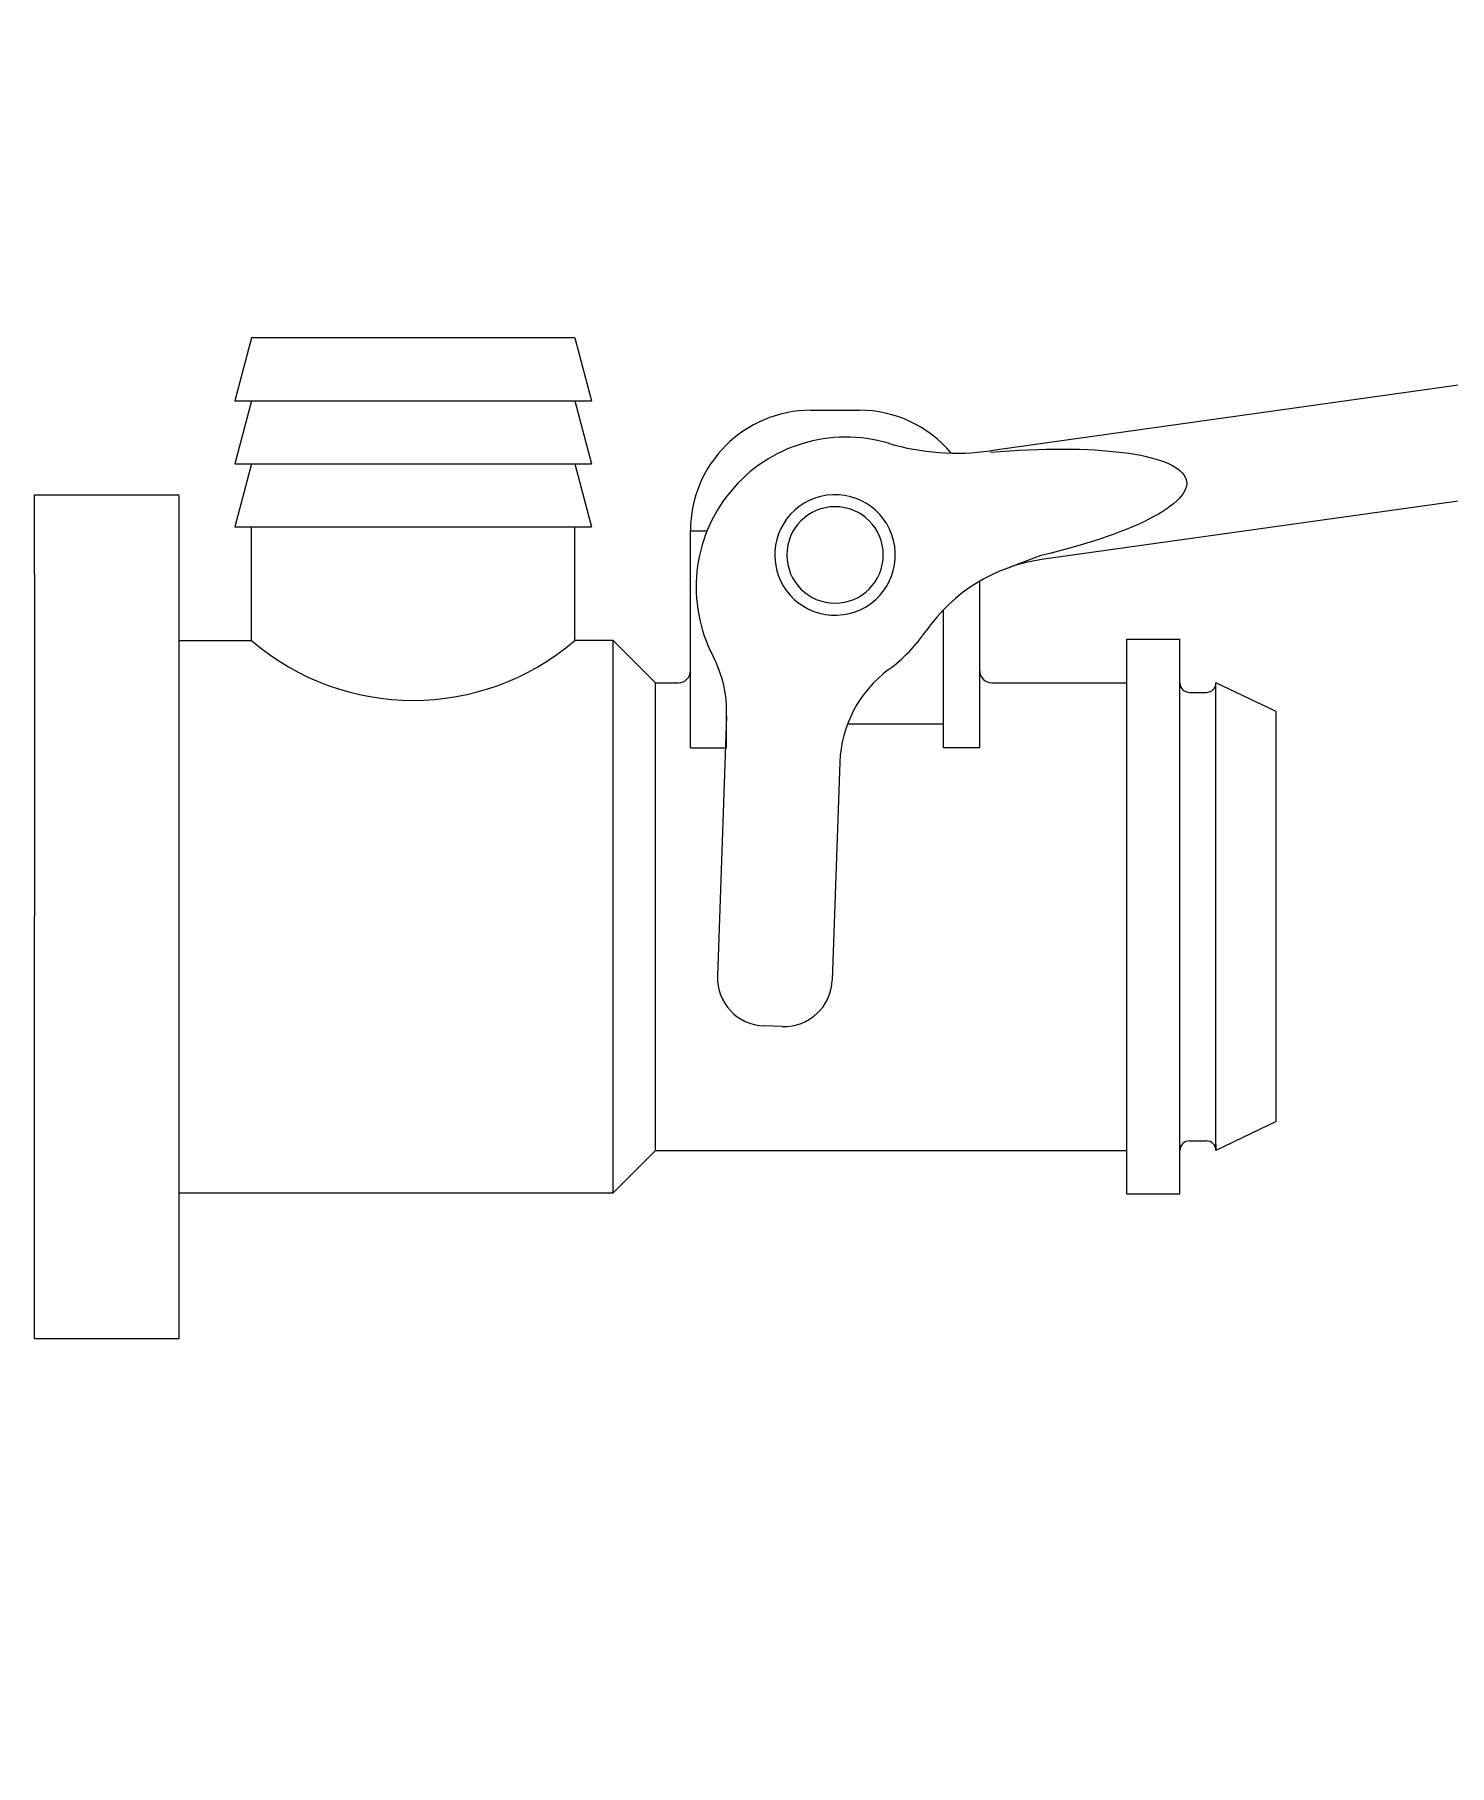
# Model space of a CAD drawing. Header units: metres. Extents: x 1628 to 1845, y 824 to 931.
# Drawn here: x 1653.473 to 1653.5904, y 913.9177 to 914.0613 of the extents above; entities that cross this region are included whole.
import ezdxf

# ---------------------------------------------------------------- set-up
doc = ezdxf.new("R2010")
doc.units = ezdxf.units.M
doc.header["$LTSCALE"] = 0.15
doc.layers.add('hidrosanitário', color=26, linetype='Continuous', lineweight=0)

msp = doc.modelspace()

# ---------------------------------------------------------------- linework, layer by layer
at = {"layer": 'hidrosanitário', "linetype": 'Continuous'}
for p, q in [((1653.704863421384, 914.0481674941668), (1653.552291861353, 914.0267703541672)), ((1653.706186301384, 914.0387347941669), (1653.556548001354, 914.0177490341675)), ((1653.491009221341, 914.036134974167), (1653.48960922134, 914.0309101021671)), ((1653.517809221346, 914.036134974167), (1653.491009221341, 914.036134974167)), ((1653.517809221346, 914.036134974167), (1653.519209221346, 914.0309101021671)), ((1653.48960922134, 914.0309101021671), (1653.519209221346, 914.0309101021671)), ((1653.491009221341, 914.0309101021671), (1653.48960922134, 914.0256852321672)), ((1653.517809221346, 914.0309101021671), (1653.519209221346, 914.0256852321672)), ((1653.53740922135, 914.0301349741671), (1653.541409221351, 914.0301349741671)), ((1653.48960922134, 914.0256852321672), (1653.519209221346, 914.0256852321672)), ((1653.491009221341, 914.0256852321672), (1653.48960922134, 914.0204603601674)), ((1653.517809221346, 914.0256852321672), (1653.519209221346, 914.0204603601674)), ((1653.473009221337, 914.0165349741676), (1653.473009221337, 914.0231345241673)), ((1653.473009221337, 914.0231345241673), (1653.485009221339, 914.0231345241673)), ((1653.485009221339, 913.9881349741681), (1653.485009221339, 914.0230345241675)), ((1653.48960922134, 914.0204603601674), (1653.519209221346, 914.0204603601674)), ((1653.491009221341, 914.0110349741676), (1653.491009221341, 914.0204603601674)), ((1653.517809221346, 914.0110349741676), (1653.517809221346, 914.0204603601674)), ((1653.527409221348, 914.0021349741678), (1653.527409221348, 914.0201349741674)), ((1653.527409221348, 914.0201349741674), (1653.5287925506, 914.0201349741674)), ((1653.556470461354, 914.0180772741676), (1653.553581581353, 914.0169951741677)), ((1653.473009221337, 914.0165349741676), (1653.473009221337, 913.9881349741681)), ((1653.551409221353, 914.0021349741678), (1653.551409221353, 914.0159606699144)), ((1653.548409221352, 914.0021349741678), (1653.548409221352, 914.0135970590636)), ((1653.485009221339, 914.0110349741676), (1653.491009221341, 914.0110349741676)), ((1653.521009221347, 914.0110349741676), (1653.517809221346, 914.0110349741676)), ((1653.521009221347, 913.9652349741687), (1653.521009221347, 914.0110349741676)), ((1653.521009221347, 914.0110349741676), (1653.524509221347, 914.0075349741678)), ((1653.563609221355, 914.0111349741678), (1653.568009221356, 914.0111349741678)), ((1653.563609221355, 914.0075349741678), (1653.563609221355, 914.0111349741678)), ((1653.568009221356, 914.0070349741677), (1653.568009221356, 914.0111349741678)), ((1653.524509221347, 913.9687349741687), (1653.524509221347, 914.0075349741678)), ((1653.524509221347, 914.0075349741678), (1653.526409221348, 914.0075349741678)), ((1653.552409221353, 914.0075349741678), (1653.563609221355, 914.0075349741678)), ((1653.563609221355, 913.9687349741687), (1653.563609221355, 914.0075349741678)), ((1653.568009221356, 913.9687349741687), (1653.568009221356, 914.0070349741677)), ((1653.568809221357, 914.0067349741678), (1653.570209221357, 914.0067349741678)), ((1653.571009221357, 913.9687349741687), (1653.571009221357, 914.0075349741678)), ((1653.576009221358, 914.005134974168), (1653.571009221357, 914.0075349741678)), ((1653.571009221357, 914.0070349741677), (1653.571009221357, 914.0075349741678)), ((1653.530409221348, 914.0021349741678), (1653.530409221348, 914.0055340220329)), ((1653.576009221358, 913.9881349741681), (1653.576009221358, 914.005134974168)), ((1653.530411641349, 914.0047671141679), (1653.529652481349, 913.9832076541684)), ((1653.540454394885, 914.0041349741678), (1653.548409221352, 914.0041349741678)), ((1653.527409221348, 914.0021349741678), (1653.530409221348, 914.0021349741678)), ((1653.551409221353, 914.0021349741678), (1653.548409221352, 914.0021349741678)), ((1653.53980752135, 914.0009323341678), (1653.539171581351, 913.9828724541685)), ((1653.473009221337, 913.9597349741689), (1653.473009221337, 913.9881349741681)), ((1653.485009221339, 913.953135424169), (1653.485009221339, 913.9881349741681)), ((1653.576009221358, 913.9711349741688), (1653.576009221358, 913.9881349741681)), ((1653.534271261349, 913.9790425341685), (1653.533509241349, 913.9790693541686)), ((1653.535033281349, 913.9790156941685), (1653.534271261349, 913.9790425341685)), ((1653.576009221358, 913.9711349741688), (1653.571009221357, 913.9687349741687)), ((1653.568809221357, 913.9695349741687), (1653.570209221357, 913.9695349741687)), ((1653.571009221357, 913.9692349741686), (1653.571009221357, 913.9687349741687)), ((1653.521009221347, 913.9652349741687), (1653.524509221347, 913.9687349741687)), ((1653.524509221347, 913.9687349741687), (1653.563609221355, 913.9687349741687)), ((1653.563609221355, 913.9651349741689), (1653.563609221355, 913.9687349741687)), ((1653.568009221356, 913.9651349741689), (1653.568009221356, 913.9687349741687)), ((1653.485009221339, 913.9652349741687), (1653.521009221347, 913.9652349741687)), ((1653.563609221355, 913.9651349741689), (1653.568009221356, 913.9651349741689)), ((1653.473009221337, 913.953135424169), (1653.473009221337, 913.9597349741689)), ((1653.473009221337, 913.953135424169), (1653.485009221339, 913.953135424169))]:
    msp.add_line(p, q, dxfattribs=at)
at = {"layer": 'hidrosanitário', "color": 252}
for radius in [0.9061456014126571, 0.9058791726019018, 0.9041094463522866, 0.9026907153113096, 0.8958214832737841, 0.8951386036019684, 0.8842056471849256]:
    msp.add_circle((1654.215407957505, 913.9917898960398), radius, dxfattribs=at)
for centre, start, end in [((1659.427763360129, 926.8599542349505), 244.5103504711284, 247.177244396104), ((1659.427763360129, 901.123625557128), 112.8227556038959, 115.4896495288716)]:
    msp.add_arc(centre, 13.92321668157464, start, end, dxfattribs=at)
at = {"layer": 'hidrosanitário', "linetype": 'Continuous'}
for centre, radius, start, end in [((1653.53740922139, 914.0201349741269), 0.01000000004254855, 90.00000023449596, 179.9999997687609), ((1653.54140922131, 914.0201349741269), 0.01000000004254853, 40.14210569949351, 89.99999976550407), ((1653.540319536012, 914.0154731056705), 0.01243400219432116, 73.53153412226176, 207.4862250182895), ((1653.549514187056, 914.0465765260908), 0.01999999802349644, 253.5314910246196, 277.9832575889787), ((1653.53940922135, 914.0181349741674), 0.00499999675181757, 7.983278510598676, 187.9832785105987), ((1653.53940922135, 914.0181349741674), 0.004000000000814907, 0, 180), ((1653.53940922135, 914.0181349741674), 0.004999996751817605, 187.9832785105987, 7.983278510598676), ((1653.53940922135, 914.0181349741674), 0.004000000000814907, 180, 0), ((1653.558492388555, 914.0038847269911), 0.01399998768414209, 97.98332664645383, 145.3545356524681), ((1653.504409221343, 914.0266309112108), 0.02056193698150114, 229.3308898424793, 310.6691101575206), ((1653.535700653217, 914.0196344250194), 0.01370409482750114, 306.5028099944172, 325.3544452134567), ((1653.520417840733, 914.005119036191), 0.00999999499298527, 357.9832178835935, 27.48613995501179), ((1653.526409221344, 914.0085349741717), 0.001000000004254844, 270.0000002344959, 359.999999768761), ((1653.549801327589, 914.0005804199368), 0.010000000337662, 126.5028380504723, 177.9832636353317), ((1653.552409221357, 914.0085349741717), 0.001000000004254858, 180.0000002312391, 269.9999997655041), ((1653.56880922136, 914.007534974171), 0.0008000000034038919, 180.0000002312391, 269.9999997655041), ((1653.570209221353, 914.007534974171), 0.0008000000034038635, 270.0000002344959, 359.999999768761), ((1653.533650011366, 913.9830668841842), 0.004000007803736837, 177.9832059884278, 267.9832055219347), ((1653.535174051334, 913.983013224185), 0.004000007803736839, 267.9832059846996, 357.9832055257672), ((1653.56880922136, 913.9687349741655), 0.0008000000034038635, 90.00000023449596, 179.9999997687609), ((1653.570209221353, 913.9687349741655), 0.0008000000034038493, 2.312390475611235e-07, 89.99999976550407)]:
    msp.add_arc(centre, radius, start, end, dxfattribs=at)
at = {"layer": 'hidrosanitário', "linetype": 'Continuous', "extrusion": (0, 0, -1)}
msp.add_ellipse((1653.548426041352, 914.0214190941672), major_axis=(0.0201424103148705, 0.002824837365047652), ratio=0.2341499699483512, start_param=-1.344427820953464, end_param=1.193019810188143, dxfattribs=at)

doc.saveas('drawing.dxf')
